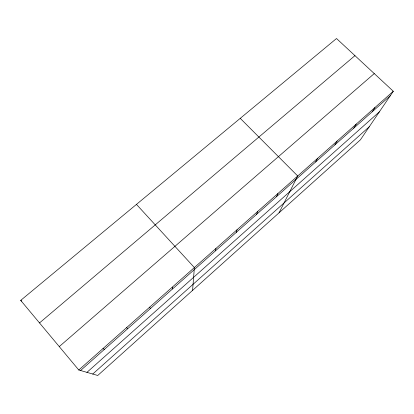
<?xml version="1.0" encoding="UTF-8"?>
<svg xmlns="http://www.w3.org/2000/svg" width="414" height="414" viewBox="0 0 414 414"><rect width="100%" height="100%" fill="white"/><g stroke="black" fill="none" stroke-linecap="round" stroke-linejoin="round"><path stroke-width="0.62" d="M192.588 290.38L194.378 267.563L136.46 204.397M215.451 250.853L215.958 248.436M236.234 232.414L237.067 229.729M256.571 214.369L257.72 211.425M276.48 196.702L277.929 193.514M279.041 212.822L297.707 175.986L240.244 118.342M315.639 161.962L317.652 158.308M334.885 144.884L337.172 141.014M353.732 128.159L356.278 124.081M372.191 111.785L374.981 107.5M393.3 91.266L360.444 139.792L97.73 375.477L78.789 370.002L20.7 300.383L336.51 38.523L393.3 91.266L78.789 370.002M92.736 374.033L369.283 126.736M86.945 372.362L379.374 111.837M80.58 370.52L390.273 95.743M59.259 346.596L374.261 73.583M39.511 322.93L354.953 55.652M20.7 300.383L21.782 301.045M102.988 348.552L104.354 349.426M126.632 327.603L127.584 328.814M149.728 307.131L150.292 308.663M172.307 287.119L172.498 288.962"/></g></svg>
